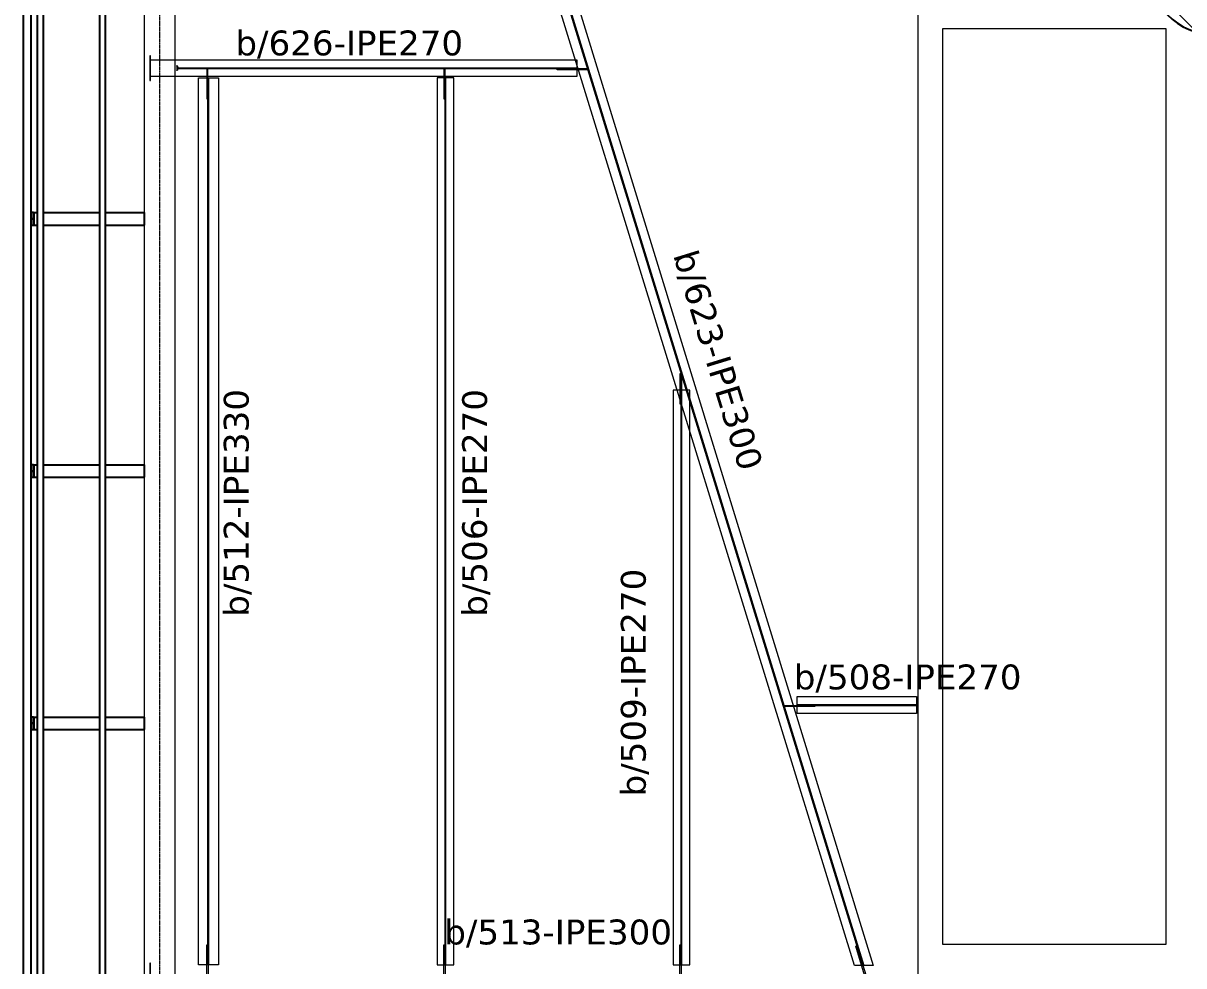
# Model space of a CAD drawing. Header units: millimetres. Extents: x -900 to 77706, y -21218 to 30789.
# Drawn here: x 3818 to 13159, y 17458 to 25044 of the extents above; entities that cross this region are included whole.
import ezdxf

# ---------------------------------------------------------------- set-up
doc = ezdxf.new("R2010")
doc.units = ezdxf.units.MM
doc.header["$LTSCALE"] = 0.9
doc.linetypes.add('Grid Line', pattern=[3.33375, 1.905, -0.47625, 0.47625, -0.47625])
for name, color, linetype, lineweight in [('0-3', 250, 'Continuous', 5), ('A_ALMA', 255, 'Continuous', 5), ('E_COLUMNAS', 1, 'Continuous', 18), ('E_COLUMNAS-3', 1, 'Continuous', 35), ('E_COLUMNAS-4', 1, 'Continuous', 25), ('E_EJES-1', 8, 'Grid Line', 9), ('E_TEXTO', 3, 'Continuous', 9), ('E_VIGAS', 5, 'Continuous', 9), ('E_VIGAS-1', 5, 'Continuous', 25), ('E_VIGAS-2', 10, 'Continuous', 25), ('E_VIGAS-3', 5, 'Continuous', 25), ('P-PLATINA', 6, 'Continuous', 15), ('VIGAS_HCB', 253, 'Continuous', 15)]:
    doc.layers.add(name, color=color, linetype=linetype, lineweight=lineweight)
doc.styles.add('VERDANA', font='verdana.ttf')

# ---------------------------------------------------------------- blocks, each defined once
blk = doc.blocks.new('EST_SFM_VIGA-METALICA-SECCION-C - EST_SFM_VIGA-METALICA-UPN160-1602621-PLANTA DE PISO 12 N_E_ _48_55m')
at = {"layer": 'E_VIGAS-1'}
for p, q in [((14.4664, 0.0471), (-14.4554, 0.0471)), ((-14.46, -0.0179), (14.471, -0.0179))]:
    blk.add_line(p, q, dxfattribs=at)
blk = doc.blocks.new('EST_SFM_VIGA-METALICA-SECCION-C - EST_SFM_VIGA-METALICA-UPN100-1529610-PLANTA DE PISO 12 N_E_ _48_55m')
at = {"layer": 'E_VIGAS-2'}
for p, q in [((14.393, 0.0321), (-14.3901, 0.0321)), ((-14.4417, -0.0179), (14.3931, -0.0179))]:
    blk.add_line(p, q, dxfattribs=at)
blk = doc.blocks.new('EST_SFM_VIGA-METALICA-SECCION-C - EST_SFM_VIGA-METALICA-UPN100-1529678-PLANTA DE PISO 12 N_E_ _48_55m')
at = {"layer": 'E_VIGAS-2'}
for p, q in [((13.3738, 0.0179), (-13.4222, 0.0179)), ((-13.5042, -0.0321), (13.4558, -0.0321))]:
    blk.add_line(p, q, dxfattribs=at)
blk = doc.blocks.new('DCTIB_CNI_EST_MOD-1A-FAC_0001_rvt-2-PLANTA DE PISO 12 N_E_ _48_55m')
at = {"layer": 'E_VIGAS-1'}
for p, q in [((-75.1766, 164.1825), (-75.1954, 164.1825)), ((-75.1953, 164.1353), (-75.1815, 164.1353)), ((-75.1815, 164.1297), (-75.1953, 164.1297)), ((-75.1799, 164.1353), (-75.1764, 164.1353)), ((-75.1765, 164.1297), (-75.1799, 164.1297)), ((-75.1765, 164.1353), (-75.1798, 164.1353)), ((-75.1798, 164.1297), (-75.1765, 164.1297)), ((-75.1797, 164.1353), (-75.1763, 164.1353)), ((-75.1764, 164.1297), (-75.1797, 164.1297)), ((-75.1766, 164.1451), (-75.1766, 164.1825)), ((-75.1766, 164.1825), (-75.1754, 164.1825)), ((-75.1754, 164.0825), (-75.1754, 164.1825)), ((-75.1754, 164.1825), (-75.1475, 164.1825)), ((-75.1754, 164.1825), (-75.1754, 164.0825)), ((-75.0975, 164.1825), (-74.6474, 164.1825)), ((-74.5974, 164.1825), (-74.2871, 164.1825)), ((-74.2871, 164.1825), (-74.2871, 164.0825)), ((-75.1954, 164.0825), (-75.1766, 164.0825)), ((-75.1766, 164.0825), (-75.1766, 164.1199)), ((-75.1754, 164.0825), (-75.1766, 164.0825)), ((-75.1754, 164.0825), (-75.1475, 164.0825)), ((-75.0975, 164.0825), (-74.6474, 164.0825)), ((-74.5974, 164.0825), (-74.2871, 164.0825)), ((-75.1766, 162.1525), (-75.1954, 162.1525)), ((-75.1953, 162.1053), (-75.1815, 162.1053)), ((-75.1815, 162.0997), (-75.1953, 162.0997)), ((-75.1799, 162.1053), (-75.1764, 162.1053)), ((-75.1765, 162.0997), (-75.1799, 162.0997)), ((-75.1765, 162.1053), (-75.1798, 162.1053)), ((-75.1798, 162.0997), (-75.1765, 162.0997)), ((-75.1797, 162.1053), (-75.1763, 162.1053)), ((-75.1764, 162.0997), (-75.1797, 162.0997)), ((-75.1766, 162.1151), (-75.1766, 162.1525)), ((-75.1766, 162.1525), (-75.1754, 162.1525)), ((-75.1766, 162.0525), (-75.1766, 162.0899)), ((-75.1754, 162.0525), (-75.1754, 162.1525)), ((-75.1754, 162.1525), (-75.1475, 162.1525)), ((-75.1754, 162.1525), (-75.1754, 162.0525)), ((-75.0365, 162.1525), (-74.6474, 162.1525)), ((-74.5974, 162.1525), (-74.2871, 162.1525)), ((-74.2871, 162.1525), (-74.2871, 162.0525)), ((-75.1954, 162.0525), (-75.1766, 162.0525)), ((-75.1754, 162.0525), (-75.1766, 162.0525)), ((-75.1754, 162.0525), (-75.1475, 162.0525)), ((-75.0351, 162.0525), (-74.6474, 162.0525)), ((-74.5974, 162.0525), (-74.2871, 162.0525)), ((-75.1766, 160.1225), (-75.1954, 160.1225)), ((-75.1766, 160.0851), (-75.1766, 160.1225)), ((-75.1766, 160.1225), (-75.1754, 160.1225)), ((-75.1754, 160.0225), (-75.1754, 160.1225)), ((-75.1754, 160.1225), (-75.1475, 160.1225)), ((-75.1754, 160.1225), (-75.1754, 160.0225)), ((-75.0975, 160.1225), (-74.6474, 160.1225)), ((-74.5974, 160.1225), (-74.2871, 160.1225)), ((-74.2871, 160.1225), (-74.2871, 160.0225)), ((-75.1954, 160.0225), (-75.1766, 160.0225)), ((-75.1953, 160.0753), (-75.1815, 160.0753)), ((-75.1815, 160.0697), (-75.1953, 160.0697)), ((-75.1799, 160.0753), (-75.1764, 160.0753)), ((-75.1765, 160.0697), (-75.1799, 160.0697)), ((-75.1765, 160.0753), (-75.1798, 160.0753)), ((-75.1798, 160.0697), (-75.1765, 160.0697)), ((-75.1797, 160.0753), (-75.1763, 160.0753)), ((-75.1764, 160.0697), (-75.1797, 160.0697)), ((-75.1766, 160.0225), (-75.1766, 160.0599)), ((-75.1754, 160.0225), (-75.1766, 160.0225)), ((-75.1754, 160.0225), (-75.1475, 160.0225)), ((-75.0975, 160.0225), (-74.6474, 160.0225)), ((-74.5974, 160.0225), (-74.2871, 160.0225))]:
    blk.add_line(p, q, dxfattribs=at)
for points, knots in [([(-75.1815, 164.1353), (-75.181, 164.1353), (-75.1801, 164.1354), (-75.179, 164.136), (-75.1781, 164.137), (-75.1774, 164.1384), (-75.1771, 164.1398), (-75.1769, 164.1408), (-75.1767, 164.1424), (-75.1766, 164.1439), (-75.1766, 164.1451)], [0, 0, 0, 0, 0.142857, 0.285714, 0.428571, 0.571429, 0.678571, 0.732143, 0.785714, 1, 1, 1, 1]), ([(-75.1766, 164.1199), (-75.1766, 164.1206), (-75.1767, 164.1222), (-75.1769, 164.1244), (-75.1774, 164.1263), (-75.1782, 164.1281), (-75.1795, 164.1294), (-75.1808, 164.1297), (-75.1815, 164.1297)], [0, 0, 0, 0, 0.142857, 0.285714, 0.428571, 0.571429, 0.785714, 1, 1, 1, 1]), ([(-75.1815, 162.1053), (-75.181, 162.1053), (-75.1801, 162.1054), (-75.179, 162.106), (-75.1781, 162.1071), (-75.1774, 162.1085), (-75.1771, 162.1098), (-75.1769, 162.1108), (-75.1767, 162.1124), (-75.1766, 162.1139), (-75.1766, 162.1151)], [0, 0, 0, 0, 0.142857, 0.285714, 0.428571, 0.571429, 0.678571, 0.732143, 0.785714, 1, 1, 1, 1]), ([(-75.1766, 162.0899), (-75.1766, 162.0907), (-75.1767, 162.0922), (-75.1769, 162.0944), (-75.1774, 162.0964), (-75.1782, 162.0982), (-75.1795, 162.0994), (-75.1808, 162.0997), (-75.1815, 162.0997)], [0, 0, 0, 0, 0.142857, 0.285714, 0.428571, 0.571429, 0.785714, 1, 1, 1, 1]), ([(-75.1815, 160.0753), (-75.181, 160.0753), (-75.1801, 160.0754), (-75.179, 160.076), (-75.1781, 160.0771), (-75.1774, 160.0785), (-75.1771, 160.0798), (-75.1769, 160.0809), (-75.1767, 160.0825), (-75.1766, 160.0839), (-75.1766, 160.0851)], [0, 0, 0, 0, 0.142857, 0.285714, 0.428571, 0.571429, 0.678571, 0.732143, 0.785714, 1, 1, 1, 1]), ([(-75.1766, 160.0599), (-75.1766, 160.0607), (-75.1767, 160.0623), (-75.1769, 160.0645), (-75.1774, 160.0664), (-75.1782, 160.0682), (-75.1795, 160.0694), (-75.1808, 160.0697), (-75.1815, 160.0697)], [0, 0, 0, 0, 0.142857, 0.285714, 0.428571, 0.571429, 0.785714, 1, 1, 1, 1])]:
    blk.add_open_spline(points, degree=3, knots=knots, dxfattribs=at)
at = {"layer": 'E_VIGAS-2'}
for p, q in [((-75.0975, 162.1525), (-75.0371, 162.1525)), ((-75.0975, 162.0525), (-75.0365, 162.0525))]:
    blk.add_line(p, q, dxfattribs=at)
at = {"layer": 'E_VIGAS-1'}
for name, p, rotation in [('EST_SFM_VIGA-METALICA-SECCION-C - EST_SFM_VIGA-METALICA-UPN160-1602621-PLANTA DE PISO 12 N_E_ _48_55m', (-75.2425, 153.4179), 270), ('EST_SFM_VIGA-METALICA-SECCION-C - EST_SFM_VIGA-METALICA-UPN100-1529610-PLANTA DE PISO 12 N_E_ _48_55m', (-75.1296, 153.3882), 269.9999999999999), ('EST_SFM_VIGA-METALICA-SECCION-C - EST_SFM_VIGA-METALICA-UPN100-1529678-PLANTA DE PISO 12 N_E_ _48_55m', (-74.6153, 153.3882), 270.0000000000001)]:
    blk.add_blockref(name, p, dxfattribs=dict(at, rotation=rotation))
blk = doc.blocks.new('EST_SCM_COLUMNA-SECCION-CIRCULAR - EST_SCM_COLUMNA-CONCRETO-CIRCULAR_Ø_110cm-1246213-PLANTA DE PISO 12 N_E_ _48_55m')
at = {"layer": 'E_COLUMNAS'}
h = blk.add_hatch(dxfattribs=at)
h.set_pattern_fill('FP_15', color=256, style=0, pattern_type=2)
h.set_pattern_definition([(135, (65.662, -166.162), (-0.15909903, -0.15909903), [])])
h.paths.add_polyline_path([(-0.0411, -0.5485), (0.0411, -0.5485), (0.1224, -0.5362), (0.2009, -0.512), (0.275, -0.4763), (0.3429, -0.43), (0.4032, -0.3741), (0.4544, -0.3098), (0.4955, -0.2386), (0.5256, -0.1621), (0.5439, -0.082), (0.55, 0), (0.5439, 0.082), (0.5256, 0.1621), (0.4955, 0.2386), (0.4544, 0.3098), (0.4032, 0.3741), (0.3429, 0.43), (0.275, 0.4763), (0.2009, 0.512), (0.1224, 0.5362), (0.0411, 0.5485), (-0.0411, 0.5485), (-0.1224, 0.5362), (-0.2009, 0.512), (-0.275, 0.4763), (-0.3429, 0.43), (-0.4032, 0.3741), (-0.4544, 0.3098), (-0.4955, 0.2386), (-0.5256, 0.1621), (-0.5439, 0.082), (-0.55, 0), (-0.5439, -0.082), (-0.5256, -0.1621), (-0.4955, -0.2386), (-0.4544, -0.3098), (-0.4032, -0.3741), (-0.3429, -0.43), (-0.275, -0.4763), (-0.1983, -0.5128), (-0.1224, -0.5362)])
at = {"layer": 'E_COLUMNAS-4'}
for start, end in [(0, 180), (180, 0)]:
    blk.add_arc((0, 0), 0.55, start, end, dxfattribs=at)

msp = doc.modelspace()

# ---------------------------------------------------------------- linework, layer by layer
at = {"layer": 'A_ALMA'}
for p, q in [((8169.7, 25292.1), (10576.1, 17461.8)), ((8176.5, 25294.2), (10583.5, 17461.8)), ((5052, 24685.9), (8273.3, 24685.9)), ((5052, 24679.3), (8273.3, 24679.3)), ((5304.8, 17465.2), (5304.8, 24607.6)), ((5312.3, 17465.2), (5312.3, 24607.6)), ((7212.7, 17465.2), (7212.7, 24604.7)), ((7219.3, 17465.2), (7219.3, 24604.7)), ((9112.7, 17465.2), (9112.7, 22213.1)), ((9119.3, 17465.2), (9119.3, 22202.4)), ((10046, 19560.9), (11007, 19560.9)), ((10046, 19554.3), (11007, 19554.3))]:
    msp.add_line(p, q, dxfattribs=at)
at = {"layer": 'E_EJES-1'}
msp.add_line((4916, -4561.2), (4916, 29888.7), dxfattribs=at)
at = {"layer": 'E_VIGAS', "color": 30, "true_color": 0xf26722}
for points in [[(11017, 26595.9), (11017, -1095.9), (66817.2, -1095.8), (66817.1, 26595.9)], [(4791.9, 235), (5041.9, 235), (5041.9, 25265), (4791.9, 25265)], [(13016.9, 25000), (11217, 25000), (11217, 17632.5), (13016.9, 17632.5)]]:
    msp.add_lwpolyline(points, close=True, dxfattribs=at)
at = {"layer": 'E_VIGAS-3'}
for points, knots in [([(5054.7, 24702.7), (5054.7, 24702.1), (5054.7, 24701.2), (5054.9, 24700.1), (5055, 24699.3), (5055.2, 24698.4), (5055.5, 24697.6), (5055.7, 24697), (5055.9, 24696.5), (5056, 24696.1), (5056.2, 24695.7), (5056.4, 24695.2), (5056.7, 24694.7), (5057, 24694), (5057.3, 24693.3), (5057.6, 24692.7), (5058, 24692.1), (5058.3, 24691.6), (5058.6, 24691), (5058.9, 24690.5), (5059.2, 24690.1), (5059.5, 24689.6), (5059.8, 24689.3), (5060, 24688.9), (5060.3, 24688.5), (5060.8, 24687.9), (5060.9, 24687.7), (5061, 24687.7)], [0, 0, 0, 0, 0.071429, 0.107143, 0.142857, 0.178571, 0.214286, 0.25, 0.267857, 0.285714, 0.303571, 0.321429, 0.357143, 0.392857, 0.428571, 0.464286, 0.5, 0.535714, 0.571429, 0.607143, 0.642857, 0.678571, 0.714286, 0.75, 0.785714, 0.857143, 1, 1, 1, 1]), ([(5061, 24677.5), (5060.9, 24677.5), (5060.8, 24677.3), (5060.3, 24676.7), (5060, 24676.3), (5059.8, 24676), (5059.5, 24675.6), (5059.3, 24675.1), (5058.9, 24674.7), (5058.6, 24674.2), (5058.3, 24673.6), (5058, 24673.1), (5057.6, 24672.5), (5057.4, 24672), (5057.2, 24671.5), (5056.9, 24671.1), (5056.7, 24670.6), (5056.4, 24670), (5056.2, 24669.5), (5056, 24669.1), (5055.9, 24668.7), (5055.7, 24668.2), (5055.5, 24667.6), (5055.2, 24666.8), (5055, 24666), (5054.9, 24665.1), (5054.7, 24664), (5054.7, 24663.1), (5054.7, 24662.5)], [0, 0, 0, 0, 0.142857, 0.214286, 0.25, 0.285714, 0.321429, 0.357143, 0.392857, 0.428571, 0.464286, 0.5, 0.535714, 0.571429, 0.589286, 0.607143, 0.642857, 0.678571, 0.696429, 0.714286, 0.732143, 0.75, 0.785714, 0.821429, 0.857143, 0.892857, 0.928571, 1, 1, 1, 1])]:
    msp.add_open_spline(points, degree=3, knots=knots, dxfattribs=at)
at = {"layer": 'P-PLATINA'}
for points in [[(5294.8, 24435.3), (5304.8, 24435.3), (5304.8, 24679.3), (5294.8, 24679.3)], [(7202.7, 24435.3), (7212.7, 24435.3), (7212.7, 24679.3), (7202.7, 24679.3)], [(8359.2, 24678.9), (8359.2, 24668.9), (8115.2, 24668.9), (8115.2, 24678.9)], [(9102.7, 21979.8), (9112.7, 21979.8), (9112.7, 22223.8), (9102.7, 22223.8)], [(10188.5, 19554.3), (10188.5, 19544.3), (9944.5, 19544.3), (9944.5, 19554.3)], [(5295.8, 17627.7), (5305.8, 17627.7), (5305.8, 17383.7), (5295.8, 17383.7)], [(7202.7, 17627.7), (7212.7, 17627.7), (7212.7, 17383.7), (7202.7, 17383.7)], [(9102.7, 17627.7), (9112.7, 17627.7), (9112.7, 17383.7), (9102.7, 17383.7)], [(10518, 17616.7), (10527.6, 17619.6), (10599.2, 17386.4), (10589.7, 17383.4)]]:
    msp.add_lwpolyline(points, close=True, dxfattribs=at)
at = {"layer": 'VIGAS_HCB'}
msp.add_lwpolyline([(8244.8, 25315.2), (10658.3, 17461.8), (10508.3, 17461.8), (8101.4, 25271.1), (8244.8, 25315.2)], dxfattribs=at)
at = {"layer": 'VIGAS_HCB', "color": 8}
for points in [[(4836, 24782.6), (4836, 24582.6), (4842, 24582.6), (4842, 24782.6)], [(4836, 17480.1), (4836, 17280.1), (4842, 17280.1), (4842, 17480.1)]]:
    msp.add_lwpolyline(points, close=True, dxfattribs=at)
at = {"layer": 'VIGAS_HCB'}
for points in [[(4842, 24750.1), (8273.3, 24750.1), (8273.3, 24615.1), (4842, 24615.1)], [(5388.5, 17465.2), (5228.5, 17465.2), (5228.5, 24604.7), (5388.5, 24604.7)], [(7148.5, 17465.2), (7283.5, 17465.2), (7283.5, 24604.7), (7148.5, 24604.7)], [(9048.5, 17465.2), (9183.5, 17465.2), (9183.5, 22091.8), (9048.5, 22091.8)], [(10046, 19625.1), (11007, 19625.1), (11007, 19490.1), (10046, 19490.1)]]:
    msp.add_lwpolyline(points, close=True, dxfattribs=at)

# ---------------------------------------------------------------- block references
at = {"layer": '0-3', "xscale": 999.9999999999933, "yscale": 999.9999999999933, "zscale": 999.9999999999933}
msp.add_blockref('DCTIB_CNI_EST_MOD-1A-FAC_0001_rvt-2-PLANTA DE PISO 12 N_E_ _48_55m', (79078.1, -140662.4), dxfattribs=at)
at = {"layer": 'E_COLUMNAS-3', "xscale": 999.9999999999933, "yscale": 999.9999999999933, "zscale": 999.9999999999933}
msp.add_blockref('EST_SCM_COLUMNA-SECCION-CIRCULAR - EST_SCM_COLUMNA-CONCRETO-CIRCULAR_Ø_110cm-1246213-PLANTA DE PISO 12 N_E_ _48_55m', (13416, 25500), dxfattribs=at)

# ---------------------------------------------------------------- texts
at = {"layer": 'E_TEXTO', "char_height": 200, "attachment_point": 1, "style": 'VERDANA'}
for s, insert, width, rotation in [('b/626-IPE270', (5525.6, 24985.5), 1929.543, 0.0001), ('b/623-IPE300', (9238.4, 23238.1), 1206.139, 287.08294), ('b/512-IPE330', (5432.1, 20267.7), 1206.139, 90), ('b/506-IPE270', (7350.6, 20267.7), 1206.139, 90), ('b/509-IPE270', (8627.9, 18821.6), 1206.139, 90)]:
    msp.add_mtext(s, dxfattribs=dict(at, insert=insert, width=width, rotation=rotation))
for s, insert, width in [('b/508-IPE270', (10019.9, 19883.1), 1206.139), ('b/513-IPE300', (7206.9, 17830.6), 2045.495)]:
    msp.add_mtext(s, dxfattribs=dict(at, insert=insert, width=width))

doc.saveas('drawing.dxf')
